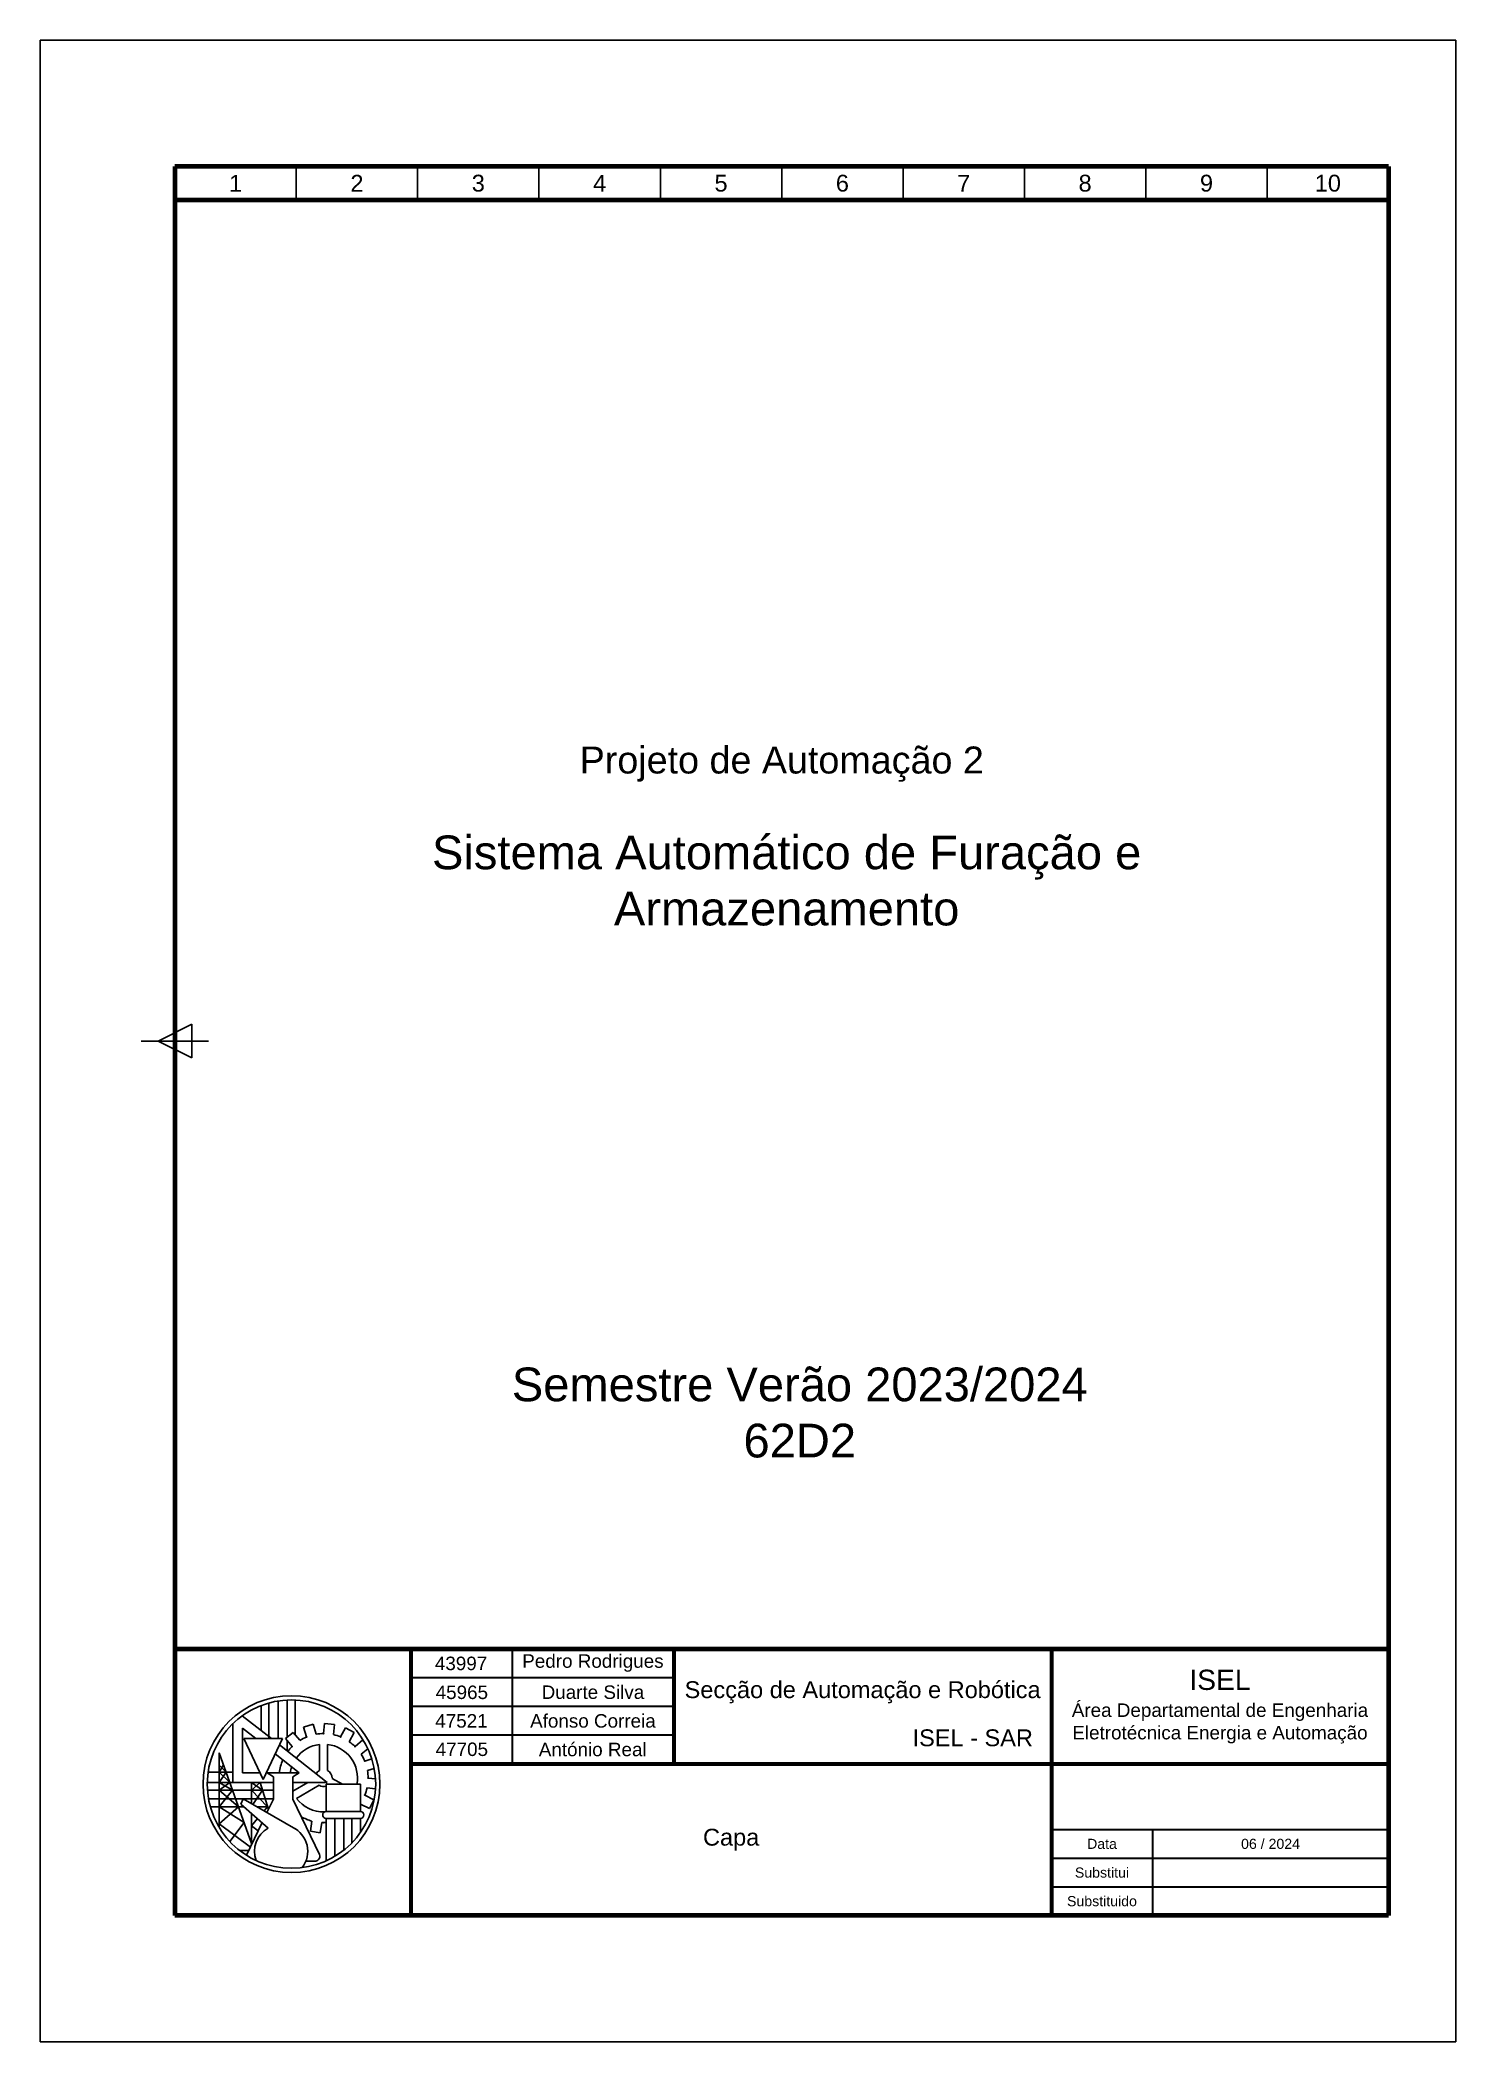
# Paper-space layout 'Capa' of a CAD drawing. Header units: millimetres. Extents: x 0 to 210, y 0 to 297.
# The model-space entities are those that its viewports show. They can reach past a viewport. Long polylines and large blocks are cut down to what shows.
import ezdxf

# ---------------------------------------------------------------- set-up
doc = ezdxf.new("R2010")
doc.units = ezdxf.units.MM
doc.linetypes.add('DASHED', pattern=[0.75, 0.5, -0.25])
doc.layers.add('Bornes', color=7, linetype='DASHED')
doc.layers.add('LEGENDA', color=7, linetype='Continuous')
doc.styles.get("Standard").update_dxf_attribs({"font": 'arial.ttf'})

msp = doc.modelspace()

# ---------------------------------------------------------------- linework, layer by layer
at = {"transparency": 33554687}
for p, q in [((210, 297), (0, 297)), ((0, 0), (0, 297)), ((210, 297), (210, 0)), ((38, 278.25), (38, 273.25)), ((56, 278.25), (56, 273.25)), ((74, 278.25), (74, 273.25)), ((92, 278.25), (92, 273.25)), ((110, 278.25), (110, 273.25)), ((128, 278.25), (128, 273.25)), ((146, 278.25), (146, 273.25)), ((164, 278.25), (164, 273.25)), ((182, 278.25), (182, 273.25)), ((38, 273.25), (56, 273.25)), ((210, 0), (0, 0))]:
    msp.add_line(p, q, dxfattribs=at)
at = {"lineweight": 120, "transparency": 33554687}
msp.add_line((20, 58.25), (20, 18.75), dxfattribs=at)
at = {"lineweight": 25, "transparency": 33554687}
for p, q in [((35.3, 45), (35.3, 50.57)), ((36.64, 45.19), (36.64, 50.72)), ((37.86, 45.55), (37.86, 50.72)), ((34.32, 45), (30, 48.39)), ((32.78, 46.21), (32.78, 49.89)), ((33.95, 45), (33.95, 50.28)), ((28.57, 47.19), (28.57, 38.5)), ((31.99, 45), (30.01, 46.55)), ((30.01, 46.55), (30.01, 39.94)), ((30.2, 45), (35.95, 45)), ((33.07, 38.95), (30.2, 45)), ((33.07, 38.95), (35.95, 45)), ((36.41, 45), (37.55, 45.93)), ((37.37, 43.82), (36.41, 45)), ((36.64, 43.17), (36.64, 44.71)), ((37.55, 45.93), (38.51, 44.75)), ((39.08, 46.71), (40.49, 47.13)), ((39.52, 45.26), (39.08, 46.71)), ((40.49, 47.13), (40.93, 45.68)), ((42.05, 45.76), (42.21, 47.27)), ((42.21, 47.27), (43.67, 47.11)), ((43.67, 47.11), (43.51, 45.6)), ((44.58, 45.26), (45.3, 46.59)), ((45.3, 46.59), (46.59, 45.89)), ((46.59, 45.89), (45.87, 44.55)), ((46.72, 43.82), (47.88, 44.8)), ((47.88, 44.8), (48.01, 44.65)), ((26.57, 42.9), (31.36, 29.45)), ((26.57, 31.85), (26.57, 42.9)), ((38.43, 39.94), (34.87, 42.73)), ((42.59, 38.5), (35.5, 44.07)), ((41.45, 40.26), (41.45, 44.14)), ((42.65, 40.26), (42.65, 44.14)), ((48.62, 43.5), (47.64, 42.68)), ((48.15, 41.68), (49.2, 42)), ((28.57, 40.01), (24.93, 40.01)), ((27.21, 41.09), (26.57, 40.01)), ((26.57, 41.06), (27.6, 40.01)), ((27.6, 40.01), (26.57, 38.5)), ((26.57, 40.01), (28.14, 38.5)), ((30.01, 39.94), (32.6, 39.94)), ((33.54, 39.94), (33.95, 39.94)), ((34.6, 39.34), (33.68, 39.94)), ((33.95, 39.94), (38.43, 39.94)), ((33.95, 39.94), (36.03, 39.94)), ((34.6, 36.03), (34.6, 39.34)), ((38.43, 39.94), (36.43, 39.94)), ((37.5, 39.34), (38.43, 39.94)), ((37.5, 36.03), (37.5, 39.34)), ((43.31, 39.11), (44.84, 38.23)), ((49.56, 40.57), (48.56, 40.27)), ((48.66, 39.15), (49.75, 39.05)), ((28.57, 38.5), (24.81, 38.5)), ((34.6, 37.38), (24.83, 37.38)), ((34.6, 36.06), (25, 36.06)), ((26.57, 38.5), (28.53, 37.38)), ((28.14, 38.5), (26.57, 37.38)), ((28.53, 37.38), (26.57, 34.9)), ((26.57, 37.38), (29.42, 34.9)), ((28.57, 38.5), (34.6, 38.5)), ((30.11, 36.06), (29.8, 35.29)), ((37.95, 31.56), (30.11, 36.06)), ((31.36, 35.34), (31.36, 38.5)), ((31.36, 38.5), (33.01, 37.38)), ((32.67, 38.5), (31.36, 37.38)), ((31.36, 37.38), (33.75, 34.9)), ((33.01, 37.38), (31.57, 35.22)), ((32.67, 38.5), (33.87, 34.5)), ((33.64, 34.03), (34.6, 36.03)), ((37.5, 38.5), (42.59, 38.5)), ((39.73, 38.5), (37.5, 37.21)), ((41.45, 27.79), (37.5, 36.03)), ((41.38, 38.08), (38.02, 36.14)), ((42.44, 34.19), (42.44, 38.23)), ((42.44, 38.23), (47.52, 38.23)), ((47.52, 38.23), (47.52, 34.19)), ((48.15, 36.62), (49.51, 35.94)), ((49.76, 37.57), (48.49, 37.69)), ((49.51, 35.94), (48.85, 34.63)), ((30.25, 34.9), (25.26, 34.9)), ((26.57, 34.9), (30.25, 32.55)), ((29.42, 34.9), (26.57, 32.37)), ((29.8, 35.29), (33.85, 31.74)), ((31.36, 29.26), (31.36, 33.93)), ((32.27, 33.13), (31.36, 32.04)), ((33.75, 34.9), (32.13, 34.9)), ((33.75, 34.9), (33.22, 34.27)), ((40.1, 31.26), (40.33, 32.76)), ((47.52, 34.19), (42.44, 34.19)), ((45.3, 34.19), (42.44, 34.19)), ((42.44, 33.16), (42.44, 26.87)), ((42.44, 33.16), (45.3, 33.16)), ((43.74, 33.16), (43.74, 27.56)), ((44.91, 34.19), (47.52, 34.19)), ((47.52, 33.16), (44.91, 33.16)), ((45.07, 33.16), (45.07, 28.48)), ((46.26, 33.16), (46.26, 29.56)), ((48.85, 34.63), (47.52, 35.3)), ((47.52, 33.16), (47.52, 31.08)), ((26.57, 32.37), (31.19, 28.91)), ((30.25, 32.55), (28.16, 29.73)), ((30.65, 27.79), (32.93, 32.54)), ((31.36, 32.04), (32.34, 31.31)), ((41.55, 31.04), (40.1, 31.26)), ((41.78, 32.55), (41.55, 31.04)), ((30.96, 28.42), (29.59, 28.42)), ((39.42, 26.8), (40.72, 26.8))]:
    msp.add_line(p, q, dxfattribs=at)
at = {"lineweight": 30, "transparency": 33554687}
msp.add_line((165, 31.5), (165, 18.75), dxfattribs=at)
at = {"lineweight": 25, "transparency": 33554687}
for radius in [13.12, 12.49]:
    msp.add_circle((37.29, 38.25), radius, dxfattribs=at)
for centre, radius, start, end in [((42.05, 39.15), 6.61, 112.5, 122.2448), ((42.05, 39.15), 6.61, 90, 99.7454), ((42.05, 39.15), 6.61, 67.5, 77.2458), ((42.05, 39.15), 6.61, 155.9991, 173.1361), ((42.05, 39.15), 6.61, 135, 143.3785), ((42.05, 39.15), 5.03, 96.8237, 143.858), ((42.05, 39.15), 5.03, 349.4456, 83.1763), ((42.05, 39.15), 6.61, 45, 54.7457), ((42.05, 39.15), 6.61, 22.5, 32.2416), ((42.05, 39.15), 5.03, 160.5913, 170.9616), ((42.05, 39.15), 1.26, 118.2526, 149.8624), ((42.05, 39.15), 1.26, 358.2526, 61.7474), ((42.05, 39.15), 6.61, 0, 9.7446), ((42.05, 39.15), 5.03, 216.8237, 271.5984), ((42.05, 39.15), 1.26, 238.2526, 288.2165), ((42.05, 39.15), 6.61, 337.5, 347.2434), ((42.05, 39.15), 6.61, 240.0878, 254.9243), ((42.44, 33.68), 0.515, 90, 270), ((47.52, 33.68), 0.515, 270, 90), ((35.75, 28.28), 3.95, 118.829, 200.1376), ((35.75, 28.28), 3.95, 322.3555, 64.0548), ((42.05, 39.15), 6.61, 267.6784, 273.4222), ((31.38, 27.57), 0.765, 163.3429, 170.9608), ((40.72, 27.57), 0.765, 270, 16.6571)]:
    msp.add_arc(centre, radius, start, end, dxfattribs=at)
for p in [(39.52, 45.26), (42.05, 45.76), (44.58, 45.26), (35.94, 41.68), (37.37, 43.82), (46.72, 43.82), (48.15, 41.68), (48.66, 39.15), (48.15, 36.62), (39.52, 33.04), (42.05, 32.54)]:
    msp.add_point(p, dxfattribs=at)
at = {"layer": 'LEGENDA', "lineweight": 120, "transparency": 33554687}
for p, q in [((200, 278.25), (20, 278.25)), ((20, 278.25), (20, 18.75)), ((200, 278.25), (200, 18.75)), ((200, 273.25), (20, 273.25)), ((200, 58.25), (20, 58.25)), ((200, 18.75), (20, 18.75))]:
    msp.add_line(p, q, dxfattribs=at)
at = {"layer": 'LEGENDA', "transparency": 33554687}
for p, q in [((15, 148.5), (25, 148.5)), ((17.5, 148.5), (22.5, 151)), ((22.5, 146), (17.5, 148.5)), ((22.5, 151), (22.5, 146))]:
    msp.add_line(p, q, dxfattribs=at)
at = {"layer": 'LEGENDA', "lineweight": 60, "transparency": 33554687}
for p, q in [((55, 58.25), (55, 18.75)), ((94, 58.25), (94, 41.25)), ((150, 58.25), (150, 41.25)), ((55, 41.25), (200, 41.25)), ((150, 41.25), (150, 18.75))]:
    msp.add_line(p, q, dxfattribs=at)
at = {"layer": 'LEGENDA', "lineweight": 30, "transparency": 33554687}
for p, q in [((70, 58.25), (70, 41.25)), ((94, 54), (55, 54)), ((94, 49.75), (55, 49.75)), ((94, 45.5), (55, 45.5)), ((150, 31.5), (200, 31.5)), ((150, 27.25), (200, 27.25)), ((150, 23), (200, 23))]:
    msp.add_line(p, q, dxfattribs=at)

# ---------------------------------------------------------------- texts
at = {"transparency": 33554687, "attachment_point": 5}
for s, width, insert, char_height in [('\\pxqc;1', 18, (29, 275.75), 2.5), ('\\pxqc;2', 18, (47, 275.75), 2.5), ('\\pxqc;3', 18, (65, 275.75), 2.5), ('\\pxqc;4', 18, (83, 275.75), 2.5), ('\\pxqc;5', 18, (101, 275.75), 2.5), ('\\pxqc;6', 18, (119, 275.75), 2.5), ('\\pxqc;7', 18, (137, 275.75), 2.5), ('\\pxqc;8', 18, (155, 275.75), 2.5), ('\\pxqc;9', 18, (173, 275.75), 2.5), ('\\pxqc;10', 18, (191, 275.75), 2.5), ('Projeto de Automação 2', 84.8661, (110.01, 189.57), 4), ('Sistema Automático de Furação e Armazenamento', 139.935, (110.73, 172.28), 5), ('Semestre Verão 2023/2024\\P62D2', 139.935, (112.68, 93.35), 5), ('43997', 15, (62.44, 56.15), 2), ('Pedro Rodrigues', 24, (82, 56.21), 2), ('45965', 15, (62.56, 51.86), 2), ('Duarte Silva', 24, (82, 51.88), 2), ('47521', 15, (62.5, 47.62), 2), ('Afonso Correia', 24, (82, 47.62), 2), ('47705', 15, (62.56, 43.41), 2), ('António Real', 24, (81.97, 43.38), 2), ('\\pxqc;Data', 15, (157.5, 29.38), 1.5), ('\\pxqc;06 / 2024', 35, (182.5, 29.38), 1.5), ('\\pxqc;Substitui', 15, (157.5, 25.12), 1.5), ('\\pxqc;Substituido', 15, (157.5, 20.88), 1.5)]:
    msp.add_mtext_dynamic_manual_height_columns(s, width=width, gutter_width=12.5, heights=[0], dxfattribs=dict(at, insert=insert, char_height=char_height))
at = {"lineweight": -3, "transparency": 33554687, "insert": (102.5, 30), "char_height": 2.5, "attachment_point": 5}
msp.add_mtext_dynamic_manual_height_columns('Capa', width=95, gutter_width=12.5, heights=[0], dxfattribs=at)
at = {"layer": 'Bornes', "transparency": 33554687, "char_height": 2.5}
for s, width, insert, attachment_point in [('\\pxqc;Secção de Automação e Robótica', 56, (122, 51.88), 5), ('\\pxqc;{\\H1.2x;ISEL\\P\\H0.66667x;Área Departamental de Engenharia Eletrotécnica Energia e Automação}', 50, (175, 49.75), 5), ('\\pxqr;ISEL - SAR', 56, (147.26, 43.84), 9)]:
    msp.add_mtext_dynamic_manual_height_columns(s, width=width, gutter_width=12.5, heights=[0], dxfattribs=dict(at, insert=insert, attachment_point=attachment_point))

psp = doc.layouts.new('Capa')

# ---------------------------------------------------------------- viewports
at = {"layer": '0', "lineweight": -3, "transparency": 33554687, "view_target_point": (105, 148.5)}
psp.add_viewport(center=(105, 148.5), size=(210, 297), view_center_point=(0, 0), view_height=297, dxfattribs=at)

doc.saveas('drawing.dxf')
